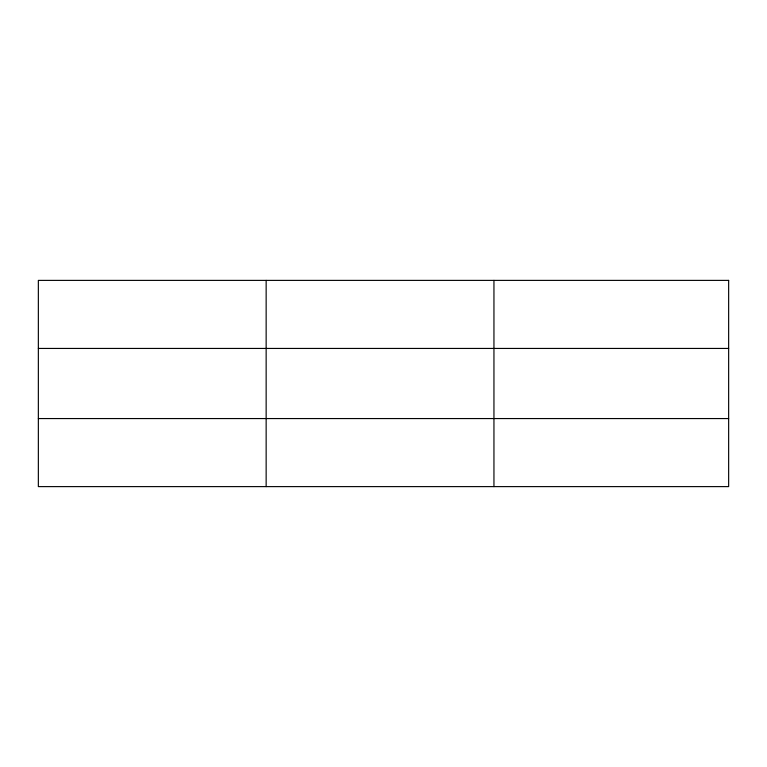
<?xml version="1.0" encoding="UTF-8"?>
<svg xmlns="http://www.w3.org/2000/svg" width="767" height="767" viewBox="0 0 767 767"><rect width="100%" height="100%" fill="white"/><g stroke="black" fill="none" stroke-linecap="round" stroke-linejoin="round"><path stroke-width="1.15" d="M266.149 486.614L266.149 280.386M493.948 486.614L493.948 280.386M38.35 348.439L728.65 348.439M38.35 418.561L728.65 418.561M728.65 280.386L728.65 486.614L38.35 486.614L38.35 280.386L728.65 280.386"/></g></svg>
